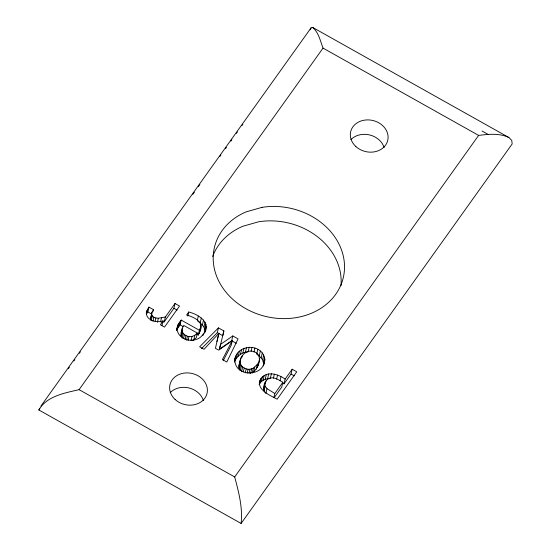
<?xml version="1.0" encoding="UTF-8"?>
<svg xmlns="http://www.w3.org/2000/svg" width="551" height="551" viewBox="0 0 551 551"><rect width="100%" height="100%" fill="white"/><g stroke="black" fill="none" stroke-linecap="round" stroke-linejoin="round"><path stroke-width="0.83" d="M265.417 392.822C261.773 388.772 264.26 381.581 268.33 378.661C273.324 376.023 278.586 379.97 282.87 382.249L281.754 387.057L274.171 397.67M263.695 389.66L265.196 382.236M182.25 328.189L182.099 330.903L182.533 332.198L181.41 337.005C180.301 333.155 181.809 328.809 183.745 325.434L197.361 333.066L196.239 337.88L192.299 340.69M196.79 334.25L198.243 335.07L199.731 331.909L199.855 330.373M199.731 331.909C205.062 322.128 194.145 317.121 186.61 315L188.752 312.004C197.63 314.146 210.151 321.336 205.041 332.239M241.111 523.45C242.867 507.74 238.721 492.022 234.678 476.952L79.089 389.66C64.791 392.994 46.663 396.086 38.839 409.972L241.111 523.45L512.161 143.949L511.769 140.415L508.897 137.523L312.878 27.55L311.095 27.825L40.967 406.032M176.63 330.545L178.118 324.532L181.189 320.062L199.366 330.263L198.243 335.07M235.029 358.605C232.977 377.098 264.452 377.993 264.831 359.376C262.538 342.502 235.663 343.817 234.471 361.015M150.953 320.172L150.519 319.057L152.021 312.176L153.515 309.676L148.977 307.127L146.766 311.012L146.208 313.416M150.519 319.057L152.021 312.176M258.502 362.524L257.324 364.425L253.288 368.171L252.165 372.979C258.639 368.853 264.012 354.355 253.377 351.483C245.87 348.797 236.703 358.894 241.428 365.733L240.305 370.541C238.411 368.33 238.611 365.106 239.933 362.654M257.379 367.331L258.44 363.818M285.149 379.06C278.4 374.253 267.077 370.554 261.057 378.406C254.369 388.91 270.286 395.494 277.187 399.2L296.755 371.808L292.168 369.232L285.149 379.06L284.027 383.868L282.635 383.09M146.766 311.012C144.224 319.807 156.505 323.499 163.055 320.84L161.932 325.648M147.64 309.118L146.525 313.932L147.861 311.935L148.977 307.127M153.144 311.274L153.515 309.676M151.174 320.73L152.29 315.916L151.642 314.242M152.951 321.254L153.881 317.252L152.29 315.916M155.141 321.212L155.885 318.01L158.364 318.223L165.348 317.018L175.004 303.498L179.543 306.046L164.515 327.087L160.41 324.787L163.055 320.84M157.434 322.232L158.364 318.223M160.541 321.901L161.471 317.899M161.904 322.356L164.232 321.825L165.348 317.018M164.232 321.825L173.882 308.305L175.004 303.498M176.547 329.966L177.291 326.757M178.118 324.532L176.995 329.34L180.074 324.87L181.189 320.062M178.338 327.101L179.454 322.294M179.289 325.813L180.411 321.006M180.976 335.717L182.099 330.903M182.195 338.231L183.311 333.424L182.533 332.198M187.822 316.012L188.752 312.004M183.517 338.562L184.454 334.56L183.311 333.424M185.033 339.581L185.969 335.573L184.454 334.56M186.52 340.249L187.45 336.248L185.969 335.573M188.043 340.621L188.979 336.613L191.996 336.489L194.847 335.27L197.361 333.066M191.059 340.497L191.996 336.489M197.41 320.076L198.346 316.067M193.732 340.077L194.847 335.27M206.184 326.64L205.062 331.454L203.966 326.943L200.185 322.796L201.308 317.982M200.316 325.662L200.688 324.057M199.193 333.472L200.97 325.565M202.424 324.821L203.546 320.014M203.966 326.943L205.082 322.135M202.878 335.628L205.785 329.03M204.834 329.154L205.957 324.346M204.421 333.1L204.793 331.495M217.321 332.68L218.437 327.873L223.878 330.924L222.762 335.731L217.321 332.68L201.563 348.556M218.437 327.873L199.648 346.799L204.084 349.286L218.871 333.279L216.922 341.524M232.797 335.924L231.682 340.732L219.429 349.189L220.552 344.375L232.797 335.924L238.08 338.893L226.792 362.028L222.411 359.569L232.267 340.614L218.651 350.119L215.427 348.315L218.871 333.279M232.267 340.614L231.144 345.422L223.203 360.685M234.382 362.165L235.966 356.104M234.843 360.919L236.393 358.35L237.515 353.542M236.393 358.35L238.287 356.118L239.403 351.311M238.287 356.118L240.456 354.334L241.572 349.52M238.886 366.153L240.319 359.651M240.119 361.855L241.049 357.847M238.969 367.737L240.091 362.93M240.456 354.334L242.846 353.019L243.969 348.211M241.848 357.551L242.22 355.946M239.444 369.198L240.567 364.39M242.846 353.019L245.402 352.206L246.524 347.399M241.531 371.746L242.647 366.938L241.428 365.733M243.273 371.987L244.203 367.985L242.647 366.938M248.102 351.903L249.217 347.096M245.25 372.875L246.187 368.867L244.203 367.985M251.098 351.324L252.034 347.316M247.172 373.282L248.102 369.273L249.94 369.26L253.288 368.171M249.004 373.268L249.94 369.26M253.983 352.096L254.913 348.087M250.553 373.688L251.669 368.881M256.697 354.238L257.813 349.43M253.667 371.959L254.782 367.152M264.831 359.376L263.709 364.19L262.6 359.748L259.211 355.898L260.327 351.09M256.208 369.232L257.324 364.425M258.123 365.52L259.555 359.004M261.181 357.744L262.304 352.929M262.6 359.748L263.722 354.94M263.447 361.904L264.563 357.096M263.192 365.892L263.564 364.287M259.252 383.069L259.81 380.665M263.943 364.19L264.501 361.787M259.108 384.722L259.941 383.214L261.057 378.406M259.941 383.214L261.326 381.657L262.448 376.85M261.326 381.657L263.089 380.328L264.204 375.52M263.089 380.328L265.189 379.322L266.305 374.515M265.203 384.123L265.947 380.913M264.067 390.962L265.189 386.155L264.811 384.853M265.189 379.322L267.586 378.73L268.709 373.922M265.864 393.448L266.98 388.634L265.189 386.155M270.279 378.592L271.395 373.778M273.427 378.151L274.364 374.143M276.63 379.102L277.566 375.093M273.881 397.533L274.818 393.524L282.87 382.249M280.039 380.727L280.969 376.719M284.027 383.868L291.045 374.039L292.168 369.232M219.429 349.189L223.878 330.924M263.695 388.352L264.074 387.043M200.846 327.094L199.366 330.263M310.192 29.809L311.095 27.825M181.127 332.997L182.257 330.931M38.839 409.972L39.844 408.567M68.345 368.66L69.343 367.255M73.848 360.953L74.846 359.555M79.351 353.253L80.35 351.855M192.871 194.31L194.372 192.209M198.367 186.61L199.868 184.509M219.877 156.498L220.875 155.1M225.373 148.798L226.378 147.399M230.876 141.097L231.875 139.699M236.379 133.397L237.378 131.992M241.875 125.69L242.881 124.292M79.089 389.66L323.038 48.109C320.345 41.056 318.74 32.764 312.878 27.55M234.678 476.952L478.626 135.401C488.647 134.196 499.495 132.991 508.897 137.523M203.25 334.023C197.051 344.396 178.207 341.2 177.009 328.947M245.402 352.206L247.427 351.979M267.586 378.73L269.604 378.627M246.187 368.867L248.102 369.273M187.45 336.248L188.979 336.613M153.881 317.252L155.885 318.01M482.022 130.98L488.062 134.368M323.038 48.109L478.626 135.401M173.882 308.305L177.126 310.123M231.682 340.732L236.303 343.328M291.045 374.039L294.324 375.878M180.074 324.87L182.98 326.502M147.861 311.935L151.745 314.118M274.818 393.524L266.98 388.634M197.816 321.261L200.185 322.796M257.324 354.658L259.211 355.898M170.19 392.636A19.037 15.965 13.1 0 1 188.883 387.938A19.037 15.965 13.1 0 1 203.409 400.549M212.665 256.525A66.175 55.499 13.1 0 1 242.805 226.282L258.66 221.778A66.175 55.499 13.1 0 1 340.966 285.742M350.891 139.637A19.037 15.965 13.1 0 1 369.583 134.933A19.037 15.965 13.1 0 1 384.109 147.544M262.021 207.355L246.166 211.853A66.175 55.499 13.1 0 0 241.056 305.75A66.175 55.499 13.1 0 0 343.5 276.678A66.175 55.499 13.1 0 0 262.021 207.355M175.115 399.489A19.037 15.965 13.1 0 0 206.742 394.447A19.037 15.965 13.1 0 0 183.662 373.158A19.037 15.965 13.1 0 0 175.115 399.489M355.815 146.49A19.037 15.965 13.1 0 0 387.443 141.449A19.037 15.965 13.1 0 0 364.363 120.159A19.037 15.965 13.1 0 0 355.815 146.49"/></g></svg>
